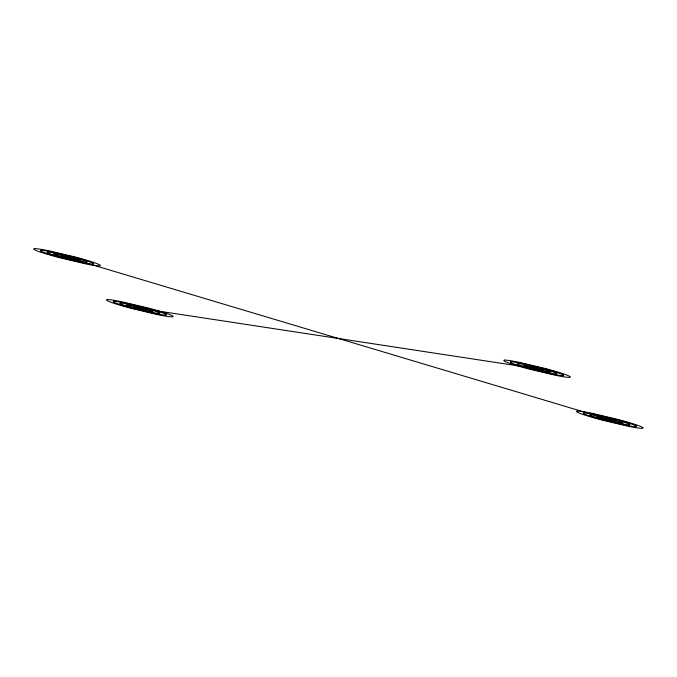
<?xml version="1.0" encoding="UTF-8"?>
<svg xmlns="http://www.w3.org/2000/svg" width="677" height="677" viewBox="0 0 677 677"><rect width="100%" height="100%" fill="white"/><g stroke="black" fill="none" stroke-linecap="round" stroke-linejoin="round"><path stroke-width="1.02" d="M139.894 308.247L537.106 368.753M67.082 257.268L609.918 419.732M34.205 248.637L33.85 249.381L37.218 250.964A27.613 2.979 15.2 0 0 47.221 254.239A40.73 4.401 15.2 0 0 58.467 257.412L85.158 263.742A40.73 4.401 15.2 0 0 94.23 265.392A26.005 2.81 15.2 0 0 99.968 265.9L100.323 265.147L96.362 263.378A26.005 2.81 15.2 0 0 86.944 260.29A40.73 4.401 15.2 0 0 75.706 257.125L49.015 250.795A40.73 4.401 15.2 0 0 39.943 249.144A26.005 2.81 15.2 0 0 34.205 248.637M40.781 250.363L40.493 250.955L43.193 252.225A22.096 2.386 15.2 0 0 51.198 254.848A32.581 3.52 15.2 0 0 60.194 257.378L81.545 262.448A32.581 3.52 15.2 0 0 88.797 263.768A20.809 2.251 15.2 0 0 93.384 264.174L93.671 263.573L90.506 262.16A20.809 2.251 15.2 0 0 82.975 259.689A32.581 3.52 15.2 0 0 73.979 257.15L52.628 252.089A32.581 3.52 15.2 0 0 45.376 250.769A20.809 2.251 15.2 0 0 40.781 250.363M47.356 252.089L47.145 252.538L49.167 253.486A16.57 1.786 15.2 0 0 55.167 255.449A24.44 2.64 15.2 0 0 61.912 257.353L77.931 261.153A24.44 2.64 15.2 0 0 83.373 262.143A15.605 1.684 15.2 0 0 86.808 262.448L87.028 261.999L84.65 260.933A15.605 1.684 15.2 0 0 78.997 259.079A24.44 2.64 15.2 0 0 72.253 257.175L56.242 253.384A24.44 2.64 15.2 0 0 50.8 252.394A15.605 1.684 15.2 0 0 47.356 252.089M53.932 253.816C61.328 257.59 71.491 259.418 80.233 260.721C72.837 256.938 62.682 255.119 53.932 253.816M60.507 255.542L68.115 257.988L73.734 258.842L60.507 255.542M107.017 299.615L106.661 300.36L110.029 301.942A27.613 2.979 15.2 0 0 120.032 305.217A40.73 4.401 15.2 0 0 131.279 308.39L157.969 314.72A40.73 4.401 15.2 0 0 167.033 316.371A26.005 2.81 15.2 0 0 172.77 316.878L173.134 316.125L169.174 314.356A26.005 2.81 15.2 0 0 159.755 311.268A40.73 4.401 15.2 0 0 148.517 308.103L121.826 301.773A40.73 4.401 15.2 0 0 112.754 300.123A26.005 2.81 15.2 0 0 107.017 299.615M113.592 301.341L113.304 301.934L116.004 303.203A22.096 2.386 15.2 0 0 124.009 305.826A32.581 3.52 15.2 0 0 132.997 308.357L154.356 313.426A32.581 3.52 15.2 0 0 161.608 314.746A20.809 2.251 15.2 0 0 166.195 315.152L166.483 314.551L163.318 313.138A20.809 2.251 15.2 0 0 155.786 310.667A32.581 3.52 15.2 0 0 146.791 308.128L125.44 303.068A32.581 3.52 15.2 0 0 118.179 301.747A20.809 2.251 15.2 0 0 113.592 301.341M120.167 303.068L119.956 303.516L121.978 304.464A16.57 1.786 15.2 0 0 127.978 306.427A24.44 2.64 15.2 0 0 134.723 308.331L150.734 312.131A24.44 2.64 15.2 0 0 156.184 313.121A15.605 1.684 15.2 0 0 159.62 313.426L159.84 312.977L157.462 311.911A15.605 1.684 15.2 0 0 151.809 310.058A24.44 2.64 15.2 0 0 145.064 308.153L129.053 304.362A24.44 2.64 15.2 0 0 123.612 303.372A15.605 1.684 15.2 0 0 120.167 303.068M126.743 304.794C134.139 308.568 144.294 310.396 153.044 311.699C145.648 307.917 135.493 306.097 126.743 304.794M133.318 306.52L140.926 308.966L146.545 309.821L133.318 306.52M504.23 360.122L503.866 360.875L507.242 362.449A27.613 2.979 15.2 0 0 517.245 365.732A40.73 4.401 15.2 0 0 528.483 368.897L555.174 375.227A40.73 4.401 15.2 0 0 564.246 376.877A26.005 2.81 15.2 0 0 569.983 377.385L570.339 376.64L566.387 374.872A26.005 2.81 15.2 0 0 556.968 371.783A40.73 4.401 15.2 0 0 545.721 368.61L519.031 362.28A40.73 4.401 15.2 0 0 509.967 360.629A26.005 2.81 15.2 0 0 504.23 360.122M510.805 361.848L510.517 362.449L513.217 363.71A22.096 2.386 15.2 0 0 521.214 366.333A32.581 3.52 15.2 0 0 530.209 368.872L551.56 373.932A32.581 3.52 15.2 0 0 558.821 375.253A20.809 2.251 15.2 0 0 563.408 375.659L563.696 375.066L560.531 373.645A20.809 2.251 15.2 0 0 552.991 371.174A32.581 3.52 15.2 0 0 544.003 368.643L522.644 363.574A32.581 3.52 15.2 0 0 515.392 362.254A20.809 2.251 15.2 0 0 510.805 361.848M517.38 363.574L517.16 364.023L519.183 364.971A16.57 1.786 15.2 0 0 525.191 366.942A24.44 2.64 15.2 0 0 531.936 368.847L547.947 372.638A24.44 2.64 15.2 0 0 553.388 373.628A15.605 1.684 15.2 0 0 556.832 373.932L557.044 373.484L554.675 372.426A15.605 1.684 15.2 0 0 549.022 370.573A24.44 2.64 15.2 0 0 542.277 368.669L526.266 364.869A24.44 2.64 15.2 0 0 520.816 363.879A15.605 1.684 15.2 0 0 517.38 363.574M523.956 365.301C531.343 369.083 541.507 370.903 550.257 372.206C542.861 368.432 532.706 366.604 523.956 365.301M530.531 367.027L538.13 369.481L543.749 370.336L530.531 367.027M577.032 411.1L576.677 411.853L580.054 413.427A27.613 2.979 15.2 0 0 590.056 416.71A40.73 4.401 15.2 0 0 601.294 419.875L627.985 426.205A40.73 4.401 15.2 0 0 637.057 427.856A26.005 2.81 15.2 0 0 642.795 428.363L643.15 427.619L639.198 425.85A26.005 2.81 15.2 0 0 629.779 422.761A40.73 4.401 15.2 0 0 618.533 419.588L591.842 413.258A40.73 4.401 15.2 0 0 582.77 411.608A26.005 2.81 15.2 0 0 577.032 411.1M583.616 412.826L583.329 413.427L586.028 414.688A22.096 2.386 15.2 0 0 594.025 417.311A32.581 3.52 15.2 0 0 603.021 419.85L624.372 424.911A32.581 3.52 15.2 0 0 631.624 426.231A20.809 2.251 15.2 0 0 636.219 426.637L636.507 426.045L633.342 424.623A20.809 2.251 15.2 0 0 625.802 422.152A32.581 3.52 15.2 0 0 616.806 419.622L595.455 414.552A32.581 3.52 15.2 0 0 588.203 413.232A20.809 2.251 15.2 0 0 583.616 412.826M590.192 414.552L589.972 415.001L591.994 415.949A16.57 1.786 15.2 0 0 598.003 417.921A24.44 2.64 15.2 0 0 604.747 419.825L620.758 423.616A24.44 2.64 15.2 0 0 626.2 424.606A15.605 1.684 15.2 0 0 629.644 424.911L629.855 424.462L627.486 423.404A15.605 1.684 15.2 0 0 621.833 421.551A24.44 2.64 15.2 0 0 615.088 419.647L599.069 415.847A24.44 2.64 15.2 0 0 593.627 414.857A15.605 1.684 15.2 0 0 590.192 414.552M596.767 416.279C604.155 420.062 614.318 421.881 623.068 423.184C615.672 419.41 605.517 417.582 596.767 416.279M603.342 418.005L610.942 420.459L616.561 421.314L603.342 418.005"/></g></svg>
